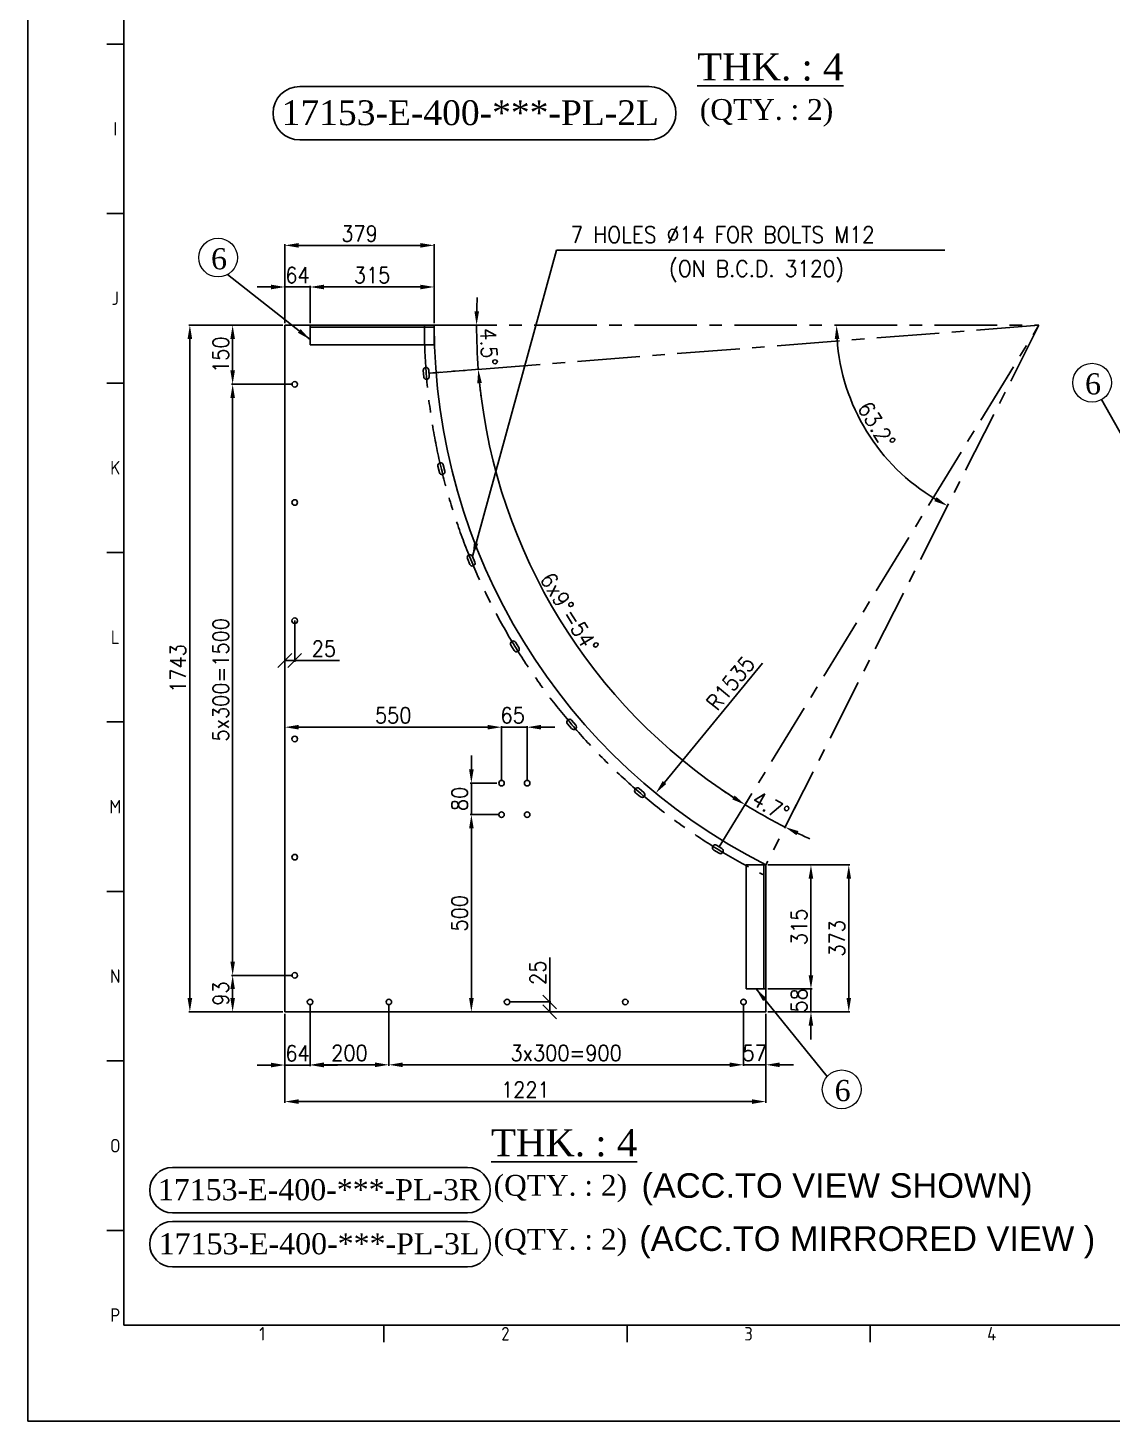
# Model space of a CAD drawing. Header units: millimetres. Extents: x 517777 to 536338, y -327622 to -292910.
# Drawn here: x 519047 to 521799, y -314973 to -311438 of the extents above; entities that cross this region are included whole.
import ezdxf
from ezdxf.enums import TextEntityAlignment as Align

# ---------------------------------------------------------------- set-up
doc = ezdxf.new("R2010")
doc.units = ezdxf.units.MM
doc.linetypes.add('CENTER', pattern=[50.8, 31.75, -6.35, 6.35, -6.35])
for name, color, linetype in [('2', 3, 'CENTER'), ('3-TEXT', 7, 'Continuous'), ('5', 8, 'Continuous'), ('CADRE', 5, 'Continuous'), ('Comment', 1, 'Continuous')]:
    doc.layers.add(name, color=color, linetype=linetype)
doc.styles.add('ISO Proportional', font='isocp.shx')
doc.styles.add('ROMANS', font='ROMANS.shx', dxfattribs={"width": 0.9})
doc.styles.add('STYLE1', font='times.ttf')
doc.styles.add('style10', font='swissl.ttf', dxfattribs={"height": 40})
doc.styles.add('style7', font='times.ttf', dxfattribs={"height": 24})
doc.dimstyles.new('11', dxfattribs={"dimtxt": 40, "dimasz": 35, "dimexe": 3, "dimexo": 5, "dimgap": 10, "dimtad": 1, "dimdec": 0, "dimdsep": 46, "dimtxsty": 'ROMANS', "dimcen": 2.5, "dimclrd": 6, "dimclre": 6, "dimclrt": 2, "dimadec": 0, "dimazin": 0, "dimtfac": 1, "dimtdec": 0, "dimtmove": 0, "dimatfit": 3, "dimfxl": 1, "dimarcsym": 0})

# ---------------------------------------------------------------- blocks, each defined once
blk = doc.blocks.new('*D241')
at = {"layer": 'Comment', "color": 6, "lineweight": -2, "transparency": 16777216}
for p, q in [((519694.3, -312192.1), (519455.2, -312192.1)), ((519458.2, -313899.7), (519458.2, -312227.1)), ((519694.3, -313934.7), (519455.2, -313934.7))]:
    blk.add_line(p, q, dxfattribs=at)
at = {"layer": 'Comment', "color": 6, "transparency": 16777216}
for points in [[(519452.4, -312227.1), (519464.1, -312227.1), (519458.2, -312192.1)], [(519452.4, -313899.7), (519464.1, -313899.7), (519458.2, -313934.7)]]:
    blk.add_solid(points, dxfattribs=at)
at = {"layer": 'Defpoints', "color": 0, "transparency": 16777216}
for p in [(519458.2, -312192.1), (519699.3, -312192.1), (519699.3, -313934.7)]:
    blk.add_point(p, dxfattribs=at)
at = {"layer": 'Comment', "color": 2, "transparency": 16777216, "insert": (519428.2, -313063.4), "char_height": 40, "attachment_point": 5, "rotation": 90, "style": 'ROMANS'}
blk.add_mtext('1743', dxfattribs=at)
blk = doc.blocks.new('*D242')
at = {"layer": 'Comment', "color": 6, "lineweight": -2, "transparency": 16777216}
for p, q in [((519719.3, -313842.1), (519563.8, -313842.1)), ((519566.8, -313899.7), (519566.8, -313877.1)), ((519648.9, -313934.7), (519563.8, -313934.7))]:
    blk.add_line(p, q, dxfattribs=at)
at = {"layer": 'Comment', "color": 6, "transparency": 16777216}
for points in [[(519561, -313877.1), (519572.6, -313877.1), (519566.8, -313842.1)], [(519561, -313899.7), (519572.6, -313899.7), (519566.8, -313934.7)]]:
    blk.add_solid(points, dxfattribs=at)
at = {"layer": 'Defpoints', "color": 0, "transparency": 16777216}
for p in [(519566.8, -313842.1), (519724.3, -313842.1), (519653.9, -313934.7)]:
    blk.add_point(p, dxfattribs=at)
at = {"layer": 'Comment', "color": 2, "transparency": 16777216, "insert": (519536.8, -313888.4), "char_height": 40, "attachment_point": 5, "rotation": 90, "style": 'ROMANS'}
blk.add_mtext('93', dxfattribs=at)
blk = doc.blocks.new('*D243')
at = {"layer": 'Comment', "color": 6, "lineweight": -2, "transparency": 16777216}
for p, q in [((519719.3, -312342.1), (519563.8, -312342.1)), ((519566.8, -313807.1), (519566.8, -312377.1)), ((519719.3, -313842.1), (519563.8, -313842.1))]:
    blk.add_line(p, q, dxfattribs=at)
at = {"layer": 'Comment', "color": 6, "transparency": 16777216}
for points in [[(519561, -312377.1), (519572.6, -312377.1), (519566.8, -312342.1)], [(519561, -313807.1), (519572.6, -313807.1), (519566.8, -313842.1)]]:
    blk.add_solid(points, dxfattribs=at)
at = {"layer": 'Defpoints', "color": 0, "transparency": 16777216}
for p in [(519566.8, -312342.1), (519724.3, -312342.1), (519724.3, -313842.1)]:
    blk.add_point(p, dxfattribs=at)
at = {"layer": 'Comment', "color": 2, "transparency": 16777216, "insert": (519536.8, -313092.1), "char_height": 40, "attachment_point": 5, "rotation": 90, "style": 'ROMANS'}
blk.add_mtext('5x300=1500', dxfattribs=at)
blk = doc.blocks.new('*D244')
at = {"layer": 'Comment', "color": 6, "lineweight": -2, "transparency": 16777216}
for p, q in [((519668.8, -312192.1), (519563.8, -312192.1)), ((519566.8, -312307.1), (519566.8, -312227.1)), ((519719.3, -312342.1), (519563.8, -312342.1))]:
    blk.add_line(p, q, dxfattribs=at)
at = {"layer": 'Comment', "color": 6, "transparency": 16777216}
for points in [[(519561, -312227.1), (519572.6, -312227.1), (519566.8, -312192.1)], [(519561, -312307.1), (519572.6, -312307.1), (519566.8, -312342.1)]]:
    blk.add_solid(points, dxfattribs=at)
at = {"layer": 'Defpoints', "color": 0, "transparency": 16777216}
for p in [(519566.8, -312192.1), (519673.8, -312192.1), (519724.3, -312342.1)]:
    blk.add_point(p, dxfattribs=at)
at = {"layer": 'Comment', "color": 2, "transparency": 16777216, "insert": (519536.8, -312267.1), "char_height": 40, "attachment_point": 5, "rotation": 90, "style": 'ROMANS'}
blk.add_mtext('150', dxfattribs=at)
blk = doc.blocks.new('_Oblique')
at = {"color": 0, "linetype": 'ByBlock', "lineweight": -2}
blk.add_line((-0.5, -0.5), (0.5, 0.5), dxfattribs=at)
blk = doc.blocks.new('*D245')
at = {"layer": 'Comment', "color": 6, "lineweight": -2, "transparency": 16777216}
for p, q in [((519724.3, -312941.4), (519724.3, -313046.2)), ((519699.3, -313008.4), (519699.3, -313046.2)), ((519699.3, -313043.2), (519724.3, -313043.2)), ((519724.3, -313043.2), (519837.6, -313043.2))]:
    blk.add_line(p, q, dxfattribs=at)
at = {"layer": 'Defpoints', "color": 0, "transparency": 16777216}
for p in [(519724.3, -312936.4), (519699.3, -313003.4), (519724.3, -313043.2)]:
    blk.add_point(p, dxfattribs=at)
at = {"layer": 'Comment', "color": 6, "lineweight": -2, "transparency": 16777216, "xscale": 35, "yscale": 35, "zscale": 35, "rotation": 180}
blk.add_blockref('_Oblique', (519699.3, -313043.2), dxfattribs=at)
at = {"layer": 'Comment', "color": 6, "lineweight": -2, "transparency": 16777216, "xscale": 35, "yscale": 35, "zscale": 35}
blk.add_blockref('_Oblique', (519724.3, -313043.2), dxfattribs=at)
at = {"layer": 'Comment', "color": 2, "transparency": 16777216, "insert": (519798.5, -313013.2), "char_height": 40, "attachment_point": 5, "style": 'ROMANS'}
blk.add_mtext('25', dxfattribs=at)
blk = doc.blocks.new('*D246')
at = {"layer": 'Comment', "color": 6, "lineweight": -2, "transparency": 16777216}
for p, q in [((519664.3, -312095.2), (519629.3, -312095.2)), ((519699.3, -312187.1), (519699.3, -312092.2)), ((519699.3, -312095.2), (519763.3, -312095.2)), ((519763.3, -312187.1), (519763.3, -312092.2)), ((519798.3, -312095.2), (519833.3, -312095.2))]:
    blk.add_line(p, q, dxfattribs=at)
at = {"layer": 'Comment', "color": 6, "transparency": 16777216}
for points in [[(519664.3, -312089.4), (519664.3, -312101.1), (519699.3, -312095.2)], [(519798.3, -312089.4), (519798.3, -312101.1), (519763.3, -312095.2)]]:
    blk.add_solid(points, dxfattribs=at)
at = {"layer": 'Defpoints', "color": 0, "transparency": 16777216}
for p in [(519763.3, -312095.2), (519699.3, -312192.1), (519763.3, -312192.1)]:
    blk.add_point(p, dxfattribs=at)
at = {"layer": 'Comment', "color": 2, "transparency": 16777216, "insert": (519731.3, -312065.2), "char_height": 40, "attachment_point": 5, "style": 'ROMANS'}
blk.add_mtext('64', dxfattribs=at)
blk = doc.blocks.new('*D247')
at = {"layer": 'Comment', "color": 6, "lineweight": -2, "transparency": 16777216}
for p, q in [((519763.3, -312094.9), (519763.3, -312098.2)), ((519798.3, -312095.2), (520043.3, -312095.2)), ((520078.3, -312187.1), (520078.3, -312092.2))]:
    blk.add_line(p, q, dxfattribs=at)
at = {"layer": 'Comment', "color": 6, "transparency": 16777216}
for points in [[(519798.3, -312089.4), (519798.3, -312101.1), (519763.3, -312095.2)], [(520043.3, -312089.4), (520043.3, -312101.1), (520078.3, -312095.2)]]:
    blk.add_solid(points, dxfattribs=at)
at = {"layer": 'Defpoints', "color": 0, "transparency": 16777216}
for p in [(519763.3, -312089.9), (520078.3, -312095.2), (520078.3, -312192.1)]:
    blk.add_point(p, dxfattribs=at)
at = {"layer": 'Comment', "color": 2, "transparency": 16777216, "insert": (519920.8, -312065.2), "char_height": 40, "attachment_point": 5, "style": 'ROMANS'}
blk.add_mtext('315', dxfattribs=at)
blk = doc.blocks.new('*D248')
at = {"layer": 'Comment', "color": 6, "lineweight": -2, "transparency": 16777216}
for p, q in [((519699.3, -312112.3), (519699.3, -311986.6)), ((520043.3, -311989.6), (519734.3, -311989.6)), ((520078.3, -312112.3), (520078.3, -311986.6))]:
    blk.add_line(p, q, dxfattribs=at)
at = {"layer": 'Comment', "color": 6, "transparency": 16777216}
for points in [[(519734.3, -311983.7), (519734.3, -311995.4), (519699.3, -311989.6)], [(520043.3, -311983.7), (520043.3, -311995.4), (520078.3, -311989.6)]]:
    blk.add_solid(points, dxfattribs=at)
at = {"layer": 'Defpoints', "color": 0, "transparency": 16777216}
for p in [(519699.3, -311989.6), (519699.3, -312117.3), (520078.3, -312117.3)]:
    blk.add_point(p, dxfattribs=at)
at = {"layer": 'Comment', "color": 2, "transparency": 16777216, "insert": (519888.8, -311959.6), "char_height": 40, "attachment_point": 5, "style": 'ROMANS'}
blk.add_mtext('379', dxfattribs=at)
blk = doc.blocks.new('*D249')
at = {"layer": 'Comment', "color": 6, "lineweight": -2, "transparency": 16777216}
for p, q in [((520925.3, -313561.8), (521133.6, -313561.8)), ((521130.6, -313899.7), (521130.6, -313596.8)), ((520925.3, -313934.7), (521133.6, -313934.7))]:
    blk.add_line(p, q, dxfattribs=at)
at = {"layer": 'Comment', "color": 6, "transparency": 16777216}
for points in [[(521124.8, -313596.8), (521136.4, -313596.8), (521130.6, -313561.8)], [(521124.8, -313899.7), (521136.4, -313899.7), (521130.6, -313934.7)]]:
    blk.add_solid(points, dxfattribs=at)
at = {"layer": 'Defpoints', "color": 0, "transparency": 16777216}
for p in [(520920.3, -313561.8), (521130.6, -313561.8), (520920.3, -313934.7)]:
    blk.add_point(p, dxfattribs=at)
at = {"layer": 'Comment', "color": 2, "transparency": 16777216, "insert": (521100.6, -313748.2), "char_height": 40, "attachment_point": 5, "rotation": 90, "style": 'ROMANS'}
blk.add_mtext('373', dxfattribs=at)
blk = doc.blocks.new('*D250')
at = {"layer": 'Comment', "color": 6, "lineweight": -2, "transparency": 16777216}
for p, q in [((521034.6, -313841.7), (521034.6, -313806.7)), ((520925.3, -313876.7), (521037.6, -313876.7)), ((521034.6, -313934.7), (521034.6, -313876.7)), ((520976.3, -313934.7), (521037.6, -313934.7)), ((521034.6, -313969.7), (521034.6, -314004.7))]:
    blk.add_line(p, q, dxfattribs=at)
at = {"layer": 'Comment', "color": 6, "transparency": 16777216}
for points in [[(521028.7, -313841.7), (521040.4, -313841.7), (521034.6, -313876.7)], [(521028.7, -313969.7), (521040.4, -313969.7), (521034.6, -313934.7)]]:
    blk.add_solid(points, dxfattribs=at)
at = {"layer": 'Defpoints', "color": 0, "transparency": 16777216}
for p in [(520920.3, -313876.7), (521034.6, -313876.7), (520971.3, -313934.7)]:
    blk.add_point(p, dxfattribs=at)
at = {"layer": 'Comment', "color": 2, "transparency": 16777216, "insert": (521004.6, -313905.7), "char_height": 40, "attachment_point": 5, "rotation": 90, "style": 'ROMANS'}
blk.add_mtext('58', dxfattribs=at)
blk = doc.blocks.new('*D251')
at = {"layer": 'Comment', "color": 6, "lineweight": -2, "transparency": 16777216}
for p, q in [((520988.3, -313561.8), (521037.6, -313561.8)), ((521034.6, -313841.7), (521034.6, -313596.8)), ((521024.1, -313876.7), (521037.6, -313876.7))]:
    blk.add_line(p, q, dxfattribs=at)
at = {"layer": 'Comment', "color": 6, "transparency": 16777216}
for points in [[(521028.7, -313596.8), (521040.4, -313596.8), (521034.6, -313561.8)], [(521028.7, -313841.7), (521040.4, -313841.7), (521034.6, -313876.7)]]:
    blk.add_solid(points, dxfattribs=at)
at = {"layer": 'Defpoints', "color": 0, "transparency": 16777216}
for p in [(520983.3, -313561.8), (521034.6, -313561.8), (521019.1, -313876.7)]:
    blk.add_point(p, dxfattribs=at)
at = {"layer": 'Comment', "color": 2, "transparency": 16777216, "insert": (521004.6, -313719.2), "char_height": 40, "attachment_point": 5, "rotation": 90, "style": 'ROMANS'}
blk.add_mtext('315', dxfattribs=at)
blk = doc.blocks.new('*D252')
at = {"layer": 'Comment', "color": 6, "lineweight": -2, "transparency": 16777216}
for p, q in [((519699.3, -313939.7), (519699.3, -314072.7)), ((519763.3, -313914.7), (519763.3, -314072.7)), ((519664.3, -314069.7), (519629.3, -314069.7)), ((519699.3, -314069.7), (519763.3, -314069.7)), ((519798.3, -314069.7), (519833.3, -314069.7))]:
    blk.add_line(p, q, dxfattribs=at)
at = {"layer": 'Comment', "color": 6, "transparency": 16777216}
for points in [[(519664.3, -314063.9), (519664.3, -314075.6), (519699.3, -314069.7)], [(519798.3, -314063.9), (519798.3, -314075.6), (519763.3, -314069.7)]]:
    blk.add_solid(points, dxfattribs=at)
at = {"layer": 'Defpoints', "color": 0, "transparency": 16777216}
for p in [(519699.3, -313934.7), (519763.3, -313909.7), (519763.3, -314069.7)]:
    blk.add_point(p, dxfattribs=at)
at = {"layer": 'Comment', "color": 2, "transparency": 16777216, "insert": (519731.3, -314039.7), "char_height": 40, "attachment_point": 5, "style": 'ROMANS'}
blk.add_mtext('64', dxfattribs=at)
blk = doc.blocks.new('*D253')
at = {"layer": 'Comment', "color": 6, "lineweight": -2, "transparency": 16777216}
for p, q in [((519963.3, -313914.7), (519963.3, -314072.1)), ((520863.3, -313914.7), (520863.3, -314072.1)), ((519998.3, -314069.1), (520828.3, -314069.1))]:
    blk.add_line(p, q, dxfattribs=at)
at = {"layer": 'Comment', "color": 6, "transparency": 16777216}
for points in [[(519998.3, -314063.2), (519998.3, -314074.9), (519963.3, -314069.1)], [(520828.3, -314063.2), (520828.3, -314074.9), (520863.3, -314069.1)]]:
    blk.add_solid(points, dxfattribs=at)
at = {"layer": 'Defpoints', "color": 0, "transparency": 16777216}
for p in [(519963.3, -313909.7), (520863.3, -313909.7), (520863.3, -314069.1)]:
    blk.add_point(p, dxfattribs=at)
at = {"layer": 'Comment', "color": 2, "transparency": 16777216, "insert": (520413.3, -314039.1), "char_height": 40, "attachment_point": 5, "style": 'ROMANS'}
blk.add_mtext('3x300=900', dxfattribs=at)
blk = doc.blocks.new('*D254')
at = {"layer": 'Comment', "color": 6, "lineweight": -2, "transparency": 16777216}
for p, q in [((520863.3, -313914.7), (520863.3, -314072.1)), ((520920.3, -313939.7), (520920.3, -314072.1)), ((520828.3, -314069.1), (520793.3, -314069.1)), ((520863.3, -314069.1), (520920.3, -314069.1)), ((520955.3, -314069.1), (520990.3, -314069.1))]:
    blk.add_line(p, q, dxfattribs=at)
at = {"layer": 'Comment', "color": 6, "transparency": 16777216}
for points in [[(520828.3, -314063.2), (520828.3, -314074.9), (520863.3, -314069.1)], [(520955.3, -314063.2), (520955.3, -314074.9), (520920.3, -314069.1)]]:
    blk.add_solid(points, dxfattribs=at)
at = {"layer": 'Defpoints', "color": 0, "transparency": 16777216}
for p in [(520863.3, -313909.7), (520920.3, -313934.7), (520920.3, -314069.1)]:
    blk.add_point(p, dxfattribs=at)
at = {"layer": 'Comment', "color": 2, "transparency": 16777216, "insert": (520891.8, -314039.1), "char_height": 40, "attachment_point": 5, "style": 'ROMANS'}
blk.add_mtext('57', dxfattribs=at)
blk = doc.blocks.new('*D255')
at = {"layer": 'Comment', "color": 6, "lineweight": -2, "transparency": 16777216}
for p, q in [((519699.3, -314012.4), (519699.3, -314165.4)), ((520920.3, -314012.4), (520920.3, -314165.4)), ((520885.3, -314162.4), (519734.3, -314162.4))]:
    blk.add_line(p, q, dxfattribs=at)
at = {"layer": 'Comment', "color": 6, "transparency": 16777216}
for points in [[(519734.3, -314156.6), (519734.3, -314168.3), (519699.3, -314162.4)], [(520885.3, -314156.6), (520885.3, -314168.3), (520920.3, -314162.4)]]:
    blk.add_solid(points, dxfattribs=at)
at = {"layer": 'Defpoints', "color": 0, "transparency": 16777216}
for p in [(519699.3, -314007.4), (520920.3, -314007.4), (519699.3, -314162.4)]:
    blk.add_point(p, dxfattribs=at)
at = {"layer": 'Comment', "color": 2, "transparency": 16777216, "insert": (520309.8, -314132.4), "char_height": 40, "attachment_point": 5, "style": 'ROMANS'}
blk.add_mtext('1221', dxfattribs=at)
blk = doc.blocks.new('*D256')
at = {"layer": 'Comment', "color": 6, "lineweight": -2, "transparency": 16777216}
for p, q in [((520371.5, -313909.7), (520371.5, -313796.4)), ((520123, -313934.7), (520374.5, -313934.7)), ((520268.3, -313909.7), (520374.5, -313909.7)), ((520371.5, -313934.7), (520371.5, -313909.7))]:
    blk.add_line(p, q, dxfattribs=at)
at = {"layer": 'Defpoints', "color": 0, "transparency": 16777216}
for p in [(520118, -313934.7), (520263.3, -313909.7), (520371.5, -313909.7)]:
    blk.add_point(p, dxfattribs=at)
at = {"layer": 'Comment', "color": 6, "lineweight": -2, "transparency": 16777216, "xscale": 35, "yscale": 35, "zscale": 35}
for p, rotation in [((520371.5, -313909.7), 90), ((520371.5, -313934.7), 270)]:
    blk.add_blockref('_Oblique', p, dxfattribs=dict(at, rotation=rotation))
at = {"layer": 'Comment', "color": 2, "transparency": 16777216, "insert": (520341.5, -313835.5), "char_height": 40, "attachment_point": 5, "rotation": 90, "style": 'ROMANS'}
blk.add_mtext('25', dxfattribs=at)
blk = doc.blocks.new('*D257')
at = {"layer": 'Comment', "color": 6, "lineweight": -2, "transparency": 16777216}
for p, q in [((519699.3, -313308.1), (519699.3, -313209.3)), ((519734.3, -313212.3), (520214.3, -313212.3)), ((520249.3, -313349.3), (520249.3, -313209.3))]:
    blk.add_line(p, q, dxfattribs=at)
at = {"layer": 'Comment', "color": 6, "transparency": 16777216}
for points in [[(519734.3, -313206.5), (519734.3, -313218.1), (519699.3, -313212.3)], [(520214.3, -313206.5), (520214.3, -313218.1), (520249.3, -313212.3)]]:
    blk.add_solid(points, dxfattribs=at)
at = {"layer": 'Defpoints', "color": 0, "transparency": 16777216}
for p in [(520249.3, -313212.3), (519699.3, -313313.1), (520249.3, -313354.3)]:
    blk.add_point(p, dxfattribs=at)
at = {"layer": 'Comment', "color": 2, "transparency": 16777216, "insert": (519974.3, -313182.3), "char_height": 40, "attachment_point": 5, "style": 'ROMANS'}
blk.add_mtext('550', dxfattribs=at)
blk = doc.blocks.new('*D258')
at = {"layer": 'Comment', "color": 6, "lineweight": -2, "transparency": 16777216}
for p, q in [((520214.3, -313212.3), (520179.3, -313212.3)), ((520249.3, -313349.3), (520249.3, -313209.3)), ((520249.3, -313212.3), (520314.3, -313212.3)), ((520314.3, -313349.3), (520314.3, -313209.3)), ((520349.3, -313212.3), (520384.3, -313212.3))]:
    blk.add_line(p, q, dxfattribs=at)
at = {"layer": 'Comment', "color": 6, "transparency": 16777216}
for points in [[(520214.3, -313206.5), (520214.3, -313218.1), (520249.3, -313212.3)], [(520349.3, -313206.5), (520349.3, -313218.1), (520314.3, -313212.3)]]:
    blk.add_solid(points, dxfattribs=at)
at = {"layer": 'Defpoints', "color": 0, "transparency": 16777216}
for p in [(520314.3, -313212.3), (520249.3, -313354.3), (520314.3, -313354.3)]:
    blk.add_point(p, dxfattribs=at)
at = {"layer": 'Comment', "color": 2, "transparency": 16777216, "insert": (520277.6, -313182.3), "char_height": 40, "attachment_point": 5, "style": 'ROMANS'}
blk.add_mtext('65', dxfattribs=at)
blk = doc.blocks.new('*D259')
at = {"layer": 'Comment', "color": 6, "lineweight": -2, "transparency": 16777216}
for p, q in [((520244.3, -313434.3), (520169.7, -313434.3)), ((520172.7, -313899.7), (520172.7, -313469.3)), ((520262.4, -313934.7), (520169.7, -313934.7))]:
    blk.add_line(p, q, dxfattribs=at)
at = {"layer": 'Comment', "color": 6, "transparency": 16777216}
for points in [[(520166.9, -313469.3), (520178.6, -313469.3), (520172.7, -313434.3)], [(520166.9, -313899.7), (520178.6, -313899.7), (520172.7, -313934.7)]]:
    blk.add_solid(points, dxfattribs=at)
at = {"layer": 'Defpoints', "color": 0, "transparency": 16777216}
for p in [(520172.7, -313434.3), (520249.3, -313434.3), (520267.4, -313934.7)]:
    blk.add_point(p, dxfattribs=at)
at = {"layer": 'Comment', "color": 2, "transparency": 16777216, "insert": (520142.7, -313684.5), "char_height": 40, "attachment_point": 5, "rotation": 90, "style": 'ROMANS'}
blk.add_mtext('500', dxfattribs=at)
blk = doc.blocks.new('*D260')
at = {"layer": 'Comment', "color": 6, "lineweight": -2, "transparency": 16777216}
for p, q in [((520172.7, -313319.3), (520172.7, -313284.3)), ((520237.3, -313354.3), (520169.7, -313354.3)), ((520172.7, -313434.3), (520172.7, -313354.3)), ((520211.8, -313434.3), (520169.7, -313434.3)), ((520172.7, -313469.3), (520172.7, -313504.3))]:
    blk.add_line(p, q, dxfattribs=at)
at = {"layer": 'Comment', "color": 6, "transparency": 16777216}
for points in [[(520166.9, -313319.3), (520178.6, -313319.3), (520172.7, -313354.3)], [(520166.9, -313469.3), (520178.6, -313469.3), (520172.7, -313434.3)]]:
    blk.add_solid(points, dxfattribs=at)
at = {"layer": 'Defpoints', "color": 0, "transparency": 16777216}
for p in [(520172.7, -313354.3), (520242.3, -313354.3), (520216.8, -313434.3)]:
    blk.add_point(p, dxfattribs=at)
at = {"layer": 'Comment', "color": 2, "transparency": 16777216, "insert": (520142.7, -313394.3), "char_height": 40, "attachment_point": 5, "rotation": 90, "style": 'ROMANS'}
blk.add_mtext('80', dxfattribs=at)
blk = doc.blocks.new('*D261')
at = {"layer": 'Comment', "color": 6, "lineweight": -2, "transparency": 16777216}
for start, end in [(177.1902, 178.5951), (180, 184.5), (185.9049, 187.3098)]:
    blk.add_arc((521613.3, -312192.1), 1427.4, start, end, dxfattribs=at)
at = {"layer": 'Comment', "color": 6, "transparency": 16777216}
for points in [[(520192.2, -312157.2), (520180.5, -312157.1), (520185.9, -312192.1)], [(520187.7, -312339.5), (520199.3, -312338.5), (520190.3, -312304.1)]]:
    blk.add_solid(points, dxfattribs=at)
at = {"layer": 'Defpoints', "color": 0, "transparency": 16777216}
for p in [(520078.3, -312192.1), (521613.3, -312192.1), (521613.3, -312192.1), (520186.4, -312229.5), (520065.1, -312314)]:
    blk.add_point(p, dxfattribs=at)
at = {"layer": 'Comment', "color": 2, "transparency": 16777216, "insert": (520217, -312247), "char_height": 40, "attachment_point": 5, "rotation": 272.25, "style": 'ROMANS'}
blk.add_mtext('4.5°', dxfattribs=at)
blk = doc.blocks.new('*D262')
at = {"layer": 'Comment', "color": 6, "lineweight": -2, "transparency": 16777216}
for p, q in [((520070.1, -312313.6), (520193.3, -312303.9)), ((520879.7, -313389.4), (520865.9, -313411.8))]:
    blk.add_line(p, q, dxfattribs=at)
blk.add_arc((521613.3, -312192.1), 1427.4, 185.9049, 237.0951, dxfattribs=at)
at = {"layer": 'Comment', "color": 6, "transparency": 16777216}
for points in [[(520187.7, -312339.5), (520199.3, -312338.5), (520190.3, -312304.1)], [(520841, -313385.6), (520834.8, -313395.5), (520867.5, -313409.2)]]:
    blk.add_solid(points, dxfattribs=at)
at = {"layer": 'Defpoints', "color": 0, "transparency": 16777216}
for p in [(521613.3, -312192.1), (520065.1, -312314), (520294.6, -312738.4), (520882.3, -313385.1)]:
    blk.add_point(p, dxfattribs=at)
at = {"layer": 'Comment', "color": 2, "transparency": 16777216, "insert": (520421.8, -312922.3), "char_height": 40, "attachment_point": 5, "rotation": 301.5, "style": 'ROMANS'}
blk.add_mtext('6x9%%D=54°', dxfattribs=at)
blk = doc.blocks.new('*D263')
at = {"layer": 'Comment', "color": 6, "lineweight": -2, "transparency": 16777216}
for p, q in [((520879.7, -313389.4), (520865.9, -313411.8)), ((520998, -313408.3), (520967.6, -313468.5))]:
    blk.add_line(p, q, dxfattribs=at)
for start, end in [(235.6902, 237.0951), (238.5, 243.1622), (244.5671, 245.972)]:
    blk.add_arc((521613.3, -312192.1), 1427.4, start, end, dxfattribs=at)
at = {"layer": 'Comment', "color": 6, "transparency": 16777216}
for points in [[(520841, -313385.6), (520834.8, -313395.5), (520867.5, -313409.2)], [(520997.8, -313486.5), (521002.9, -313476), (520968.9, -313465.8)]]:
    blk.add_solid(points, dxfattribs=at)
at = {"layer": 'Defpoints', "color": 0, "transparency": 16777216}
for p in [(521613.3, -312192.1), (520882.3, -313385.1), (521000.3, -313403.9), (520900.8, -313429)]:
    blk.add_point(p, dxfattribs=at)
at = {"layer": 'Comment', "color": 2, "transparency": 16777216, "insert": (520932.3, -313412.4), "char_height": 40, "attachment_point": 5, "rotation": 330.8311, "style": 'ROMANS'}
blk.add_mtext('4.7°', dxfattribs=at)
blk = doc.blocks.new('*D264')
at = {"layer": 'Comment', "color": 6, "lineweight": -2, "transparency": 16777216}
blk.add_arc((521613.3, -312192.1), 513.7, 183.9041, 239.2581, dxfattribs=at)
at = {"layer": 'Comment', "color": 6, "transparency": 16777216}
for points in [[(521095, -312227.3), (521106.6, -312226.9), (521099.6, -312192.1)], [(521353.5, -312628.6), (521347.9, -312638.8), (521381.4, -312650.6)]]:
    blk.add_solid(points, dxfattribs=at)
at = {"layer": 'Defpoints', "color": 0, "transparency": 16777216}
for p in [(520078.3, -312192.1), (521613.3, -312192.1), (521613.3, -312192.1), (521133.9, -312376.7), (520920.3, -313561.8)]:
    blk.add_point(p, dxfattribs=at)
at = {"layer": 'Comment', "color": 2, "transparency": 16777216, "insert": (521201.2, -312445.5), "char_height": 40, "attachment_point": 5, "rotation": 301.5811, "style": 'ROMANS'}
blk.add_mtext('63.2°', dxfattribs=at)
blk = doc.blocks.new('*D280')
at = {"layer": 'Comment', "color": 6, "lineweight": -2, "transparency": 16777216}
blk.add_line((520911.2, -313049.5), (520662.9, -313352.6), dxfattribs=at)
at = {"layer": 'Comment', "color": 6, "transparency": 16777216}
blk.add_solid([(520658.4, -313348.9), (520667.4, -313356.3), (520640.7, -313379.7)], dxfattribs=at)
at = {"layer": 'Defpoints', "color": 0, "transparency": 16777216}
for p in [(521613.3, -312192.1), (520640.7, -313379.7)]:
    blk.add_point(p, dxfattribs=at)
at = {"layer": 'Comment', "color": 2, "transparency": 16777216, "insert": (520830.6, -313100.5), "char_height": 40, "attachment_point": 5, "rotation": 50.6813, "style": 'ROMANS'}
blk.add_mtext('R1535', dxfattribs=at)
blk = doc.blocks.new('KADR')
at = {"layer": 'CADRE', "color": 2}
for p, q in [((220598.3, 250.1), (220695.6, 250.1)), ((220598.3, -722.3), (220695.6, -722.3)), ((220598.3, -1694.7), (220695.6, -1694.7)), ((220598.3, -2667.1), (220695.6, -2667.1)), ((220598.3, -3639.5), (220695.6, -3639.5)), ((220598.3, -4611.9), (220695.6, -4611.9)), ((220598.3, -5584.2), (220695.6, -5584.2)), ((220598.3, -6556.6), (220695.6, -6556.6)), ((222188.2, -7198.2), (222188.2, -7100.9)), ((223583.6, -7198.2), (223583.6, -7100.9)), ((224978.9, -7198.2), (224978.9, -7100.9))]:
    blk.add_line(p, q, dxfattribs=at)
at = {"layer": 'CADRE', "color": 1}
blk.add_lwpolyline([(220145.5, -7651), (243248.6, -7651), (243248.6, 8686.2), (220145.5, 8686.2)], close=True, dxfattribs=at)
at = {"layer": 'CADRE'}
blk.add_lwpolyline([(220695.6, -7100.9), (242698.5, -7100.9), (242698.5, 8136.1), (220695.6, 8136.1)], close=True, dxfattribs=at)
at = {"layer": 'CADRE', "color": 2, "style": 'ISO Proportional'}
for s, p in [('I', (220647, -236.1)), ('J', (220647, -1208.5)), ('K', (220647, -2180.9)), ('L', (220647, -3153.3)), ('M', (220647, -4125.7)), ('N', (220647, -5098)), ('O', (220647, -6070.4)), ('P', (220647, -7042.8)), ('1', (221490.5, -7149.5)), ('2', (222885.9, -7149.5)), ('3', (224281.2, -7149.5)), ('4', (225676.6, -7149.5))]:
    blk.add_text(s, height=77.8, dxfattribs=at).set_placement(p, align=Align.MIDDLE)
blk = doc.blocks.new('*D325')
at = {"layer": 'Comment', "color": 6, "lineweight": -2, "transparency": 16777216}
for p, q in [((519763.3, -313977.4), (519763.3, -314072.1)), ((519963.3, -313977.4), (519963.3, -314072.1)), ((519798.3, -314069.1), (519928.3, -314069.1))]:
    blk.add_line(p, q, dxfattribs=at)
at = {"layer": 'Comment', "color": 6, "transparency": 16777216}
for points in [[(519798.3, -314063.2), (519798.3, -314074.9), (519763.3, -314069.1)], [(519928.3, -314063.2), (519928.3, -314074.9), (519963.3, -314069.1)]]:
    blk.add_solid(points, dxfattribs=at)
at = {"layer": 'Defpoints', "color": 0, "transparency": 16777216}
for p in [(519763.3, -313972.4), (519963.3, -313972.4), (519963.3, -314069.1)]:
    blk.add_point(p, dxfattribs=at)
at = {"layer": 'Comment', "color": 2, "transparency": 16777216, "insert": (519863.3, -314039.1), "char_height": 40, "attachment_point": 5, "style": 'ROMANS'}
blk.add_mtext('200', dxfattribs=at)

msp = doc.modelspace()

# ---------------------------------------------------------------- linework, layer by layer
for points in [[(520064.5, -312306.02, 1), (520050.55, -312307.11), (520051.8, -312323.06, 1), (520065.76, -312321.97)], [(520101.39, -312546.91, 1), (520087.77, -312550.17), (520091.51, -312565.73, 1), (520105.12, -312562.46)], [(520175.5, -312779.06, 1), (520162.56, -312784.42), (520168.69, -312799.2, 1), (520181.62, -312793.84)], [(520285.01, -312996.76, 1), (520273.08, -313004.08), (520281.44, -313017.72, 1), (520293.37, -313010.41)], [(520427.24, -313194.65, 1), (520416.59, -313203.75), (520426.98, -313215.91, 1), (520437.63, -313206.82)], [(520598.67, -313367.86, 1), (520589.58, -313378.5), (520601.74, -313388.9, 1), (520610.83, -313378.25)], [(520795.08, -313512.11, 1), (520787.77, -313524.05), (520801.41, -313532.41, 1), (520808.72, -313520.47)]]:
    msp.add_lwpolyline(points, format="xyb", close=True)
at = {"color": 6, "lineweight": 0}
for centre in [(519529.85, -312020.59), (521748.14, -312338.07), (521112.62, -314131.48)]:
    msp.add_circle(centre, 49.22, dxfattribs=at)
for centre in [(520249.34, -313354.31), (520314.34, -313354.31), (520249.34, -313434.31), (520314.34, -313434.31)]:
    msp.add_circle(centre, 7)
at = {"layer": '2', "color": 3, "ltscale": 5}
for p, q in [((521613.34, -312192.14), (520065.13, -312313.99)), ((520078.34, -312192.14), (521613.34, -312192.14)), ((520801.9, -313516.29), (521613.34, -312192.14)), ((521613.34, -312192.14), (520920.34, -313561.81))]:
    msp.add_line(p, q, dxfattribs=at)
msp.add_arc((521613.34, -312192.14), 1560, 180, 243.42071, dxfattribs=at)
at = {"layer": '5', "color": 6}
for points in [[(519737.29, -311722.1), (520623.94, -311722.1, 1), (520623.94, -311586.36), (519737.29, -311586.36, 1)], [(519414.23, -314444.83), (520162.81, -314444.83, 1), (520162.81, -314329.45), (519414.23, -314329.45, 1)], [(519414.23, -314581.95), (520162.81, -314581.95, 1), (520162.81, -314466.57), (519414.23, -314466.57, 1)]]:
    msp.add_lwpolyline(points, format="xyb", close=True, dxfattribs=at)
at = {"layer": 'Comment', "color": 0}
for p, q in [((519763.34, -312242.14), (519763.34, -312192.14)), ((520078.34, -312197.14), (519763.34, -312197.14)), ((520078.34, -312192.14), (520078.34, -312242.14)), ((520078.34, -312242.14), (519763.34, -312242.14)), ((520920.34, -313561.81), (520870.34, -313561.81)), ((520870.34, -313561.81), (520870.34, -313876.65)), ((520915.34, -313561.81), (520915.34, -313876.65)), ((520870.34, -313876.65), (520920.34, -313876.65))]:
    msp.add_line(p, q, dxfattribs=at)
msp.add_lwpolyline([(519699.34, -312192.14), (519699.34, -313934.65), (520920.34, -313934.65), (520920.34, -313561.81, -0.2827935), (520078.34, -312192.14)], format="xyb", close=True, dxfattribs=at)
for centre in [(519724.34, -312342.14), (519724.34, -312642.14), (519724.34, -312942.14), (519724.34, -313242.14), (519724.34, -313542.14), (519724.34, -313842.14), (519763.34, -313909.65), (519963.34, -313909.65), (520263.34, -313909.65), (520563.34, -313909.65), (520863.34, -313909.65)]:
    msp.add_circle(centre, 7, dxfattribs=at)

# ---------------------------------------------------------------- block references
at = {"color": 11, "xscale": 0.4423078554687722, "yscale": 0.4423078554687722, "zscale": 0.4423078554687722}
msp.add_blockref('KADR', (421674.94, -311589.27), dxfattribs=at)

# ---------------------------------------------------------------- texts
at = {"color": 2, "lineweight": 0, "style": 'ROMANS', "width": 0.9}
for s, p in [('7 HOLES %%C14 FOR BOLTS M12', (520424.5, -311983.18)), ('(ON B.C.D. 3120) ', (520674.31, -312069.2))]:
    msp.add_text(s, height=41.6, dxfattribs=at).set_placement(p)
at = {"layer": '3-TEXT', "color": 2}
for s, height, style, p in [('%%UTHK. : 4', 68.5728, 'STYLE1', (520745.93, -311570.98)), ('%%UTHK. : 4', 68.5728, 'STYLE1', (520222.56, -314301.19)), ('(ACC.TO VIEW SHOWN)', 62.4, 'style10', (520604.53, -314406.65)), ('(ACC.TO MIRRORED VIEW )', 62.4, 'style10', (520598.9, -314541.43))]:
    msp.add_text(s, height=height, dxfattribs=dict(at, style=style)).set_placement(p)
at = {"layer": '3-TEXT', "color": 2, "style": 'STYLE1'}
for p in [(520921.92, -311644.63), (520398.56, -314374.85), (520398.56, -314511.97)]:
    msp.add_text('(QTY. : 2)', height=52.748, dxfattribs=at).set_placement(p, align=Align.MIDDLE_CENTER)
at = {"layer": '5', "color": 2, "style": 'style7'}
for s, height, p in [('17153-E-400-***-PL-2L', 63.0566, (520169.91, -311652.95)), ('6', 53.6, (519532.24, -312023.52)), ('6', 53.6, (521750.53, -312341)), ('6', 53.6, (521115.01, -314134.41)), ('17153-E-400-***-PL-3R', 53.5981, (519786.16, -314386.05)), ('17153-E-400-***-PL-3L', 53.5981, (519786.16, -314523.17))]:
    msp.add_text(s, height=height, dxfattribs=at).set_placement(p, align=Align.MIDDLE_CENTER)

# ---------------------------------------------------------------- dimensions: what is measured, and where the dimension line sits
at = {"layer": 'Comment', "color": 0}
for base, p1, p2, picture, middle in [((519699.34, -311989.56), (520078.34, -312117.27), (519699.34, -312117.27), '*D248', (519888.84, -311959.56)), ((520078.34, -312095.24), (519763.34, -312089.9), (520078.34, -312192.14), '*D247', (519920.84, -312065.24)), ((520249.34, -313212.29), (519699.34, -313313.11), (520249.34, -313354.31), '*D257', (519974.34, -313182.29)), ((519963.34, -314069.05), (519763.34, -313972.42), (519963.34, -313972.42), '*D325', (519863.34, -314039.05)), ((519699.34, -314162.42), (520920.34, -314007.43), (519699.34, -314007.43), '*D255', (520309.84, -314132.42))]:
    dim = msp.add_linear_dim(base=base, p1=p1, p2=p2, dimstyle='11', dxfattribs=at)
    dim.commit()
    dim.dimension.update_dxf_attribs({"geometry": picture, "text_midpoint": middle})
for base, p1, p2, picture, middle in [((519763.34, -312095.24), (519699.34, -312192.14), (519763.34, -312192.14), '*D246', (519731.34, -312095.24)), ((519763.34, -314069.75), (519699.34, -313934.65), (519763.34, -313909.65), '*D252', (519731.34, -314069.75))]:
    dim = msp.add_linear_dim(base=base, p1=p1, p2=p2, dimstyle='11', dxfattribs=at)
    dim.commit()
    dim.dimension.update_dxf_attribs({"geometry": picture, "text_midpoint": middle, "dimtype": 160})
dim = msp.add_angular_dim_2l(base=(520186.4, -312229.51), line1=((521613.34, -312192.14), (520065.13, -312313.99)), line2=((520078.34, -312192.14), (521613.34, -312192.14)), dimstyle='11', override={"dimadec": 1}, dxfattribs=at)
dim.commit()
dim.dimension.update_dxf_attribs({"geometry": '*D261', "text_midpoint": (520187.01, -312248.18), "dimtype": 162})
for base, p1, p2, picture, middle in [((519458.25, -312192.14), (519699.34, -313934.65), (519699.34, -312192.14), '*D241', (519428.25, -313063.4)), ((520172.73, -313354.31), (520216.8, -313434.31), (520242.34, -313354.31), '*D260', (520142.73, -313394.31)), ((520172.73, -313434.31), (520267.36, -313934.65), (520249.34, -313434.31), '*D259', (520142.73, -313684.48)), ((521130.61, -313561.81), (520920.34, -313934.65), (520920.34, -313561.81), '*D249', (521100.61, -313748.23)), ((521034.56, -313561.81), (521019.09, -313876.65), (520983.35, -313561.81), '*D251', (521004.56, -313719.23)), ((519566.8, -313842.14), (519653.93, -313934.65), (519724.34, -313842.14), '*D242', (519536.8, -313888.4))]:
    dim = msp.add_linear_dim(base=base, p1=p1, p2=p2, angle=90, dimstyle='11', dxfattribs=at)
    dim.commit()
    dim.dimension.update_dxf_attribs({"geometry": picture, "text_midpoint": middle})
for base, p1, p2, override, picture, middle in [((519566.8, -312192.14), (519724.34, -312342.14), (519673.78, -312192.14), {"dimtmove": 1}, '*D244', (519536.8, -312267.14)), ((520371.51, -313909.65), (520118.02, -313934.65), (520263.34, -313909.65), {"dimblk1": 'Oblique', "dimblk2": 'Oblique', "dimsah": 1}, '*D256', (520341.51, -313835.51))]:
    dim = msp.add_linear_dim(base=base, p1=p1, p2=p2, angle=90, dimstyle='11', override=override, dxfattribs=at)
    dim.commit()
    dim.dimension.update_dxf_attribs({"geometry": picture, "text_midpoint": middle})
dim = msp.add_angular_dim_3p(base=(520294.57, -312738.4), center=(521613.34, -312192.14), p1=(520882.29, -313385.11), p2=(520065.13, -312313.99), text='6x9%%D=<>', dimstyle='11', override={"dimtmove": 1}, dxfattribs=at)
dim.commit()
dim.dimension.update_dxf_attribs({"geometry": '*D262', "text_midpoint": (520421.84, -312922.3)})
dim = msp.add_angular_dim_2l(base=(521133.89, -312376.71), line1=((520078.34, -312192.14), (521613.34, -312192.14)), line2=((521613.34, -312192.14), (520920.34, -313561.81)), dimstyle='11', override={"dimadec": 1}, dxfattribs=at)
dim.commit()
dim.dimension.update_dxf_attribs({"geometry": '*D264', "text_midpoint": (521201.24, -312445.49)})
dim = msp.add_radius_dim(center=(521613.34, -312192.14), mpoint=(520640.72, -313379.67), dimstyle='11', dxfattribs=at)
dim.commit()
dim.dimension.update_dxf_attribs({"geometry": '*D280', "text_midpoint": (520853.78, -313119.53), "dimtype": 164})
dim = msp.add_angular_dim_3p(base=(520900.79, -313429.01), center=(521613.34, -312192.14), p1=(521000.25, -313403.87), p2=(520882.29, -313385.11), dimstyle='11', override={"dimadec": 1, "dimtmove": 1}, dxfattribs=at)
dim.commit()
dim.dimension.update_dxf_attribs({"geometry": '*D263', "text_midpoint": (520932.26, -313412.36)})
dim = msp.add_linear_dim(base=(519566.8, -312342.14), p1=(519724.34, -313842.14), p2=(519724.34, -312342.14), angle=90, text='5x300=<>', dimstyle='11', override={"dimtmove": 1}, dxfattribs=at)
dim.commit()
dim.dimension.update_dxf_attribs({"geometry": '*D243', "text_midpoint": (519536.8, -313092.14)})
dim = msp.add_linear_dim(base=(519724.34, -313043.23), p1=(519699.34, -313003.36), p2=(519724.34, -312936.37), dimstyle='11', override={"dimblk1": 'Oblique', "dimblk2": 'Oblique', "dimsah": 1}, dxfattribs=at)
dim.commit()
dim.dimension.update_dxf_attribs({"geometry": '*D245', "text_midpoint": (519798.49, -313013.23)})
for base, p1, p2, picture, middle in [((520314.34, -313212.29), (520249.34, -313354.31), (520314.34, -313354.31), '*D258', (520277.57, -313212.29)), ((520920.34, -314069.05), (520863.34, -313909.65), (520920.34, -313934.65), '*D254', (520891.84, -314069.05))]:
    dim = msp.add_linear_dim(base=base, p1=p1, p2=p2, dimstyle='11', override={"dimtmove": 1}, dxfattribs=at)
    dim.commit()
    dim.dimension.update_dxf_attribs({"geometry": picture, "text_midpoint": middle, "dimtype": 160})
dim = msp.add_linear_dim(base=(521034.56, -313876.65), p1=(520971.32, -313934.65), p2=(520920.34, -313876.65), angle=90, dimstyle='11', dxfattribs=at)
dim.commit()
dim.dimension.update_dxf_attribs({"geometry": '*D250', "text_midpoint": (521034.56, -313905.65), "dimtype": 160})
dim = msp.add_linear_dim(base=(520863.34, -314069.05), p1=(519963.34, -313909.65), p2=(520863.34, -313909.65), text='3x300=<>', dimstyle='11', override={"dimtmove": 1}, dxfattribs=at)
dim.commit()
dim.dimension.update_dxf_attribs({"geometry": '*D253', "text_midpoint": (520413.34, -314039.05)})

# ---------------------------------------------------------------- leaders
at = {"lineweight": 0}
for points in [[(519763.34, -312228.49), (519553.97, -312063.49)], [(521870.73, -312556.12), (521772.26, -312380.97)], [(520895.34, -313876.65), (521076.16, -314098.42)]]:
    msp.add_leader(points, dimstyle='11', dxfattribs=at)
at = {"layer": 'Comment', "color": 0}
msp.add_leader([(520175.5, -312779.06), (520388.53, -312001.92), (521374.09, -312001.92)], dimstyle='11', override={"dimtmove": 1}, dxfattribs=at)

doc.saveas('drawing.dxf')
